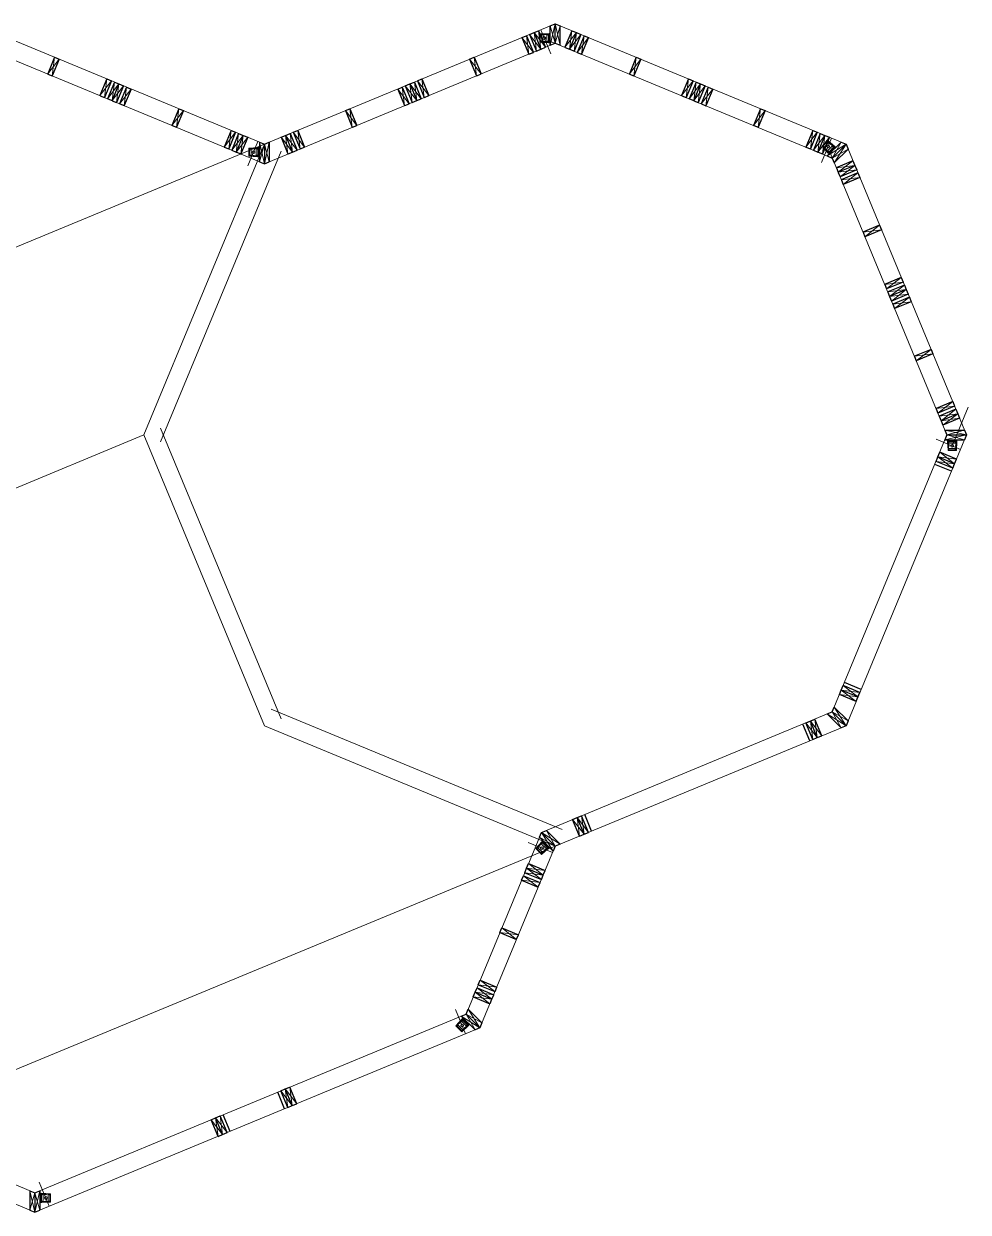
# Model space of a CAD drawing. Header units: inches. Extents: x 22832 to 50984, y 11340 to 27275.
# Drawn here: x 25231 to 25519, y 13477.5 to 13840 of the extents above; entities that cross this region are included whole.
import ezdxf

# ---------------------------------------------------------------- set-up
doc = ezdxf.new("R2010")
doc.units = ezdxf.units.IN
doc.header["$MEASUREMENT"] = 0
doc.layers.get('0').update_dxf_attribs({"color": 8, "lineweight": 9})
for name, color, linetype, lineweight in [('BOTTOM PLATES', 7, 'Continuous', 20), ('FOUNDATION', 7, 'Continuous', 30), ('WALL FRAMING', 7, 'Continuous', 30)]:
    doc.layers.add(name, color=color, linetype=linetype, lineweight=lineweight)
doc.layers.add('DIMENSIONS', color=3, linetype='Continuous')

msp = doc.modelspace()

# ---------------------------------------------------------------- linework, layer by layer
for p, q in [((25388.32142, 13836.88825), (25391.16444, 13837.06338)), ((25391.18541, 13836.74907), (25388.32142, 13836.74907)), ((25388.32142, 13834.72301), (25388.32142, 13836.60167)), ((25391.12653, 13834.54788), (25388.32142, 13834.54788)), ((25388.32142, 13834.38867), (25390.9749, 13834.22946)), ((25388.32212, 13836.89474), (25391.12513, 13836.89474)), ((25388.32212, 13836.50715), (25388.32212, 13836.89474)), ((25388.32212, 13834.92916), (25388.32212, 13836.33946)), ((25388.32212, 13834.38454), (25388.32212, 13834.77437)), ((25391.12513, 13834.38454), (25388.32212, 13834.38454)), ((25388.50634, 13834.85075), (25388.50634, 13836.46831)), ((25388.97602, 13834.85864), (25388.97602, 13836.46831)), ((25390.53266, 13834.85075), (25390.53266, 13836.46831)), ((25391.00233, 13834.85864), (25391.00233, 13836.46831)), ((25391.11806, 13836.68047), (25391.11806, 13836.74327)), ((25391.11806, 13834.65502), (25391.11806, 13834.54512)), ((25391.12513, 13836.67882), (25391.12513, 13836.49417)), ((25391.12513, 13836.51605), (25391.12513, 13834.93755)), ((25391.12513, 13834.94738), (25391.12513, 13834.66835)), ((25391.1268, 13836.8944), (25391.36633, 13836.8944)), ((25391.18215, 13836.74843), (25391.29119, 13836.74843)), ((25391.26326, 13836.64783), (25391.40183, 13836.64783)), ((25391.26412, 13834.65349), (25391.26412, 13836.64783)), ((25391.40311, 13834.69688), (25391.40311, 13836.64585)), ((25391.40391, 13834.69294), (25391.40391, 13834.47989)), ((25391.40391, 13834.47989), (25391.54011, 13834.47989)), ((25391.5421, 13834.48183), (25391.5421, 13836.73265)), ((25299.66239, 13802.08868), (25302.50542, 13802.26381)), ((25302.52639, 13801.9495), (25299.66239, 13801.9495)), ((25299.66239, 13799.92344), (25299.66239, 13801.8021)), ((25299.6631, 13802.09517), (25302.4661, 13802.09517)), ((25299.6631, 13801.70758), (25299.6631, 13802.09517)), ((25299.6631, 13800.12959), (25299.6631, 13801.53989)), ((25299.84732, 13800.05118), (25299.84732, 13801.66874)), ((25300.317, 13800.05907), (25300.317, 13801.66874)), ((25301.87364, 13800.05118), (25301.87364, 13801.66874)), ((25302.34331, 13800.05907), (25302.34331, 13801.66874)), ((25302.45904, 13801.8809), (25302.45904, 13801.9437)), ((25302.4661, 13801.87925), (25302.4661, 13801.6946)), ((25302.4661, 13801.71648), (25302.4661, 13800.13798)), ((25302.46778, 13802.09483), (25302.70731, 13802.09483)), ((25302.52313, 13801.94886), (25302.63216, 13801.94886)), ((25302.60424, 13801.84826), (25302.74281, 13801.84826)), ((25302.6051, 13799.85392), (25302.6051, 13801.84826)), ((25302.74409, 13799.89731), (25302.74409, 13801.84628)), ((25302.88308, 13799.68226), (25302.88308, 13801.93308)), ((25474.4281, 13802.64328), (25474.70375, 13802.91893)), ((25476.41013, 13800.66125), (25474.4281, 13802.64328)), ((25474.43053, 13802.64669), (25476.19425, 13800.65782)), ((25476.52662, 13800.77576), (25474.54311, 13802.75927)), ((25474.66694, 13802.88311), (25475.99536, 13804.21153)), ((25474.81321, 13803.02838), (25475.81044, 13804.02562)), ((25474.88803, 13802.84267), (25476.03182, 13803.98646)), ((25475.22572, 13802.51614), (25476.36393, 13803.65435)), ((25475.92902, 13804.14419), (25476.20308, 13804.41826)), ((25478.12473, 13802.2906), (25476.09958, 13804.31575)), ((25476.198, 13804.41417), (25478.33216, 13802.52768)), ((25476.20308, 13804.41826), (25478.18511, 13802.43623)), ((25476.32085, 13801.40985), (25477.46464, 13802.55364)), ((25476.80812, 13801.05924), (25476.61082, 13800.86194)), ((25476.65854, 13801.08332), (25477.79675, 13802.22153)), ((25476.69859, 13800.75315), (25478.1088, 13802.16336)), ((25476.77378, 13800.4352), (25478.36534, 13802.02677)), ((25477.91734, 13802.16846), (25476.80117, 13801.05229)), ((25476.82756, 13800.68555), (25478.20568, 13802.06368)), ((25478.03243, 13802.28355), (25477.90186, 13802.15299)), ((25478.0286, 13802.28972), (25478.07301, 13802.33412)), ((25478.10819, 13802.16396), (25478.20618, 13802.06598)), ((25478.12198, 13802.29245), (25478.19907, 13802.21535)), ((25478.18605, 13802.43481), (25478.35543, 13802.26544)), ((25302.46751, 13799.74831), (25299.66239, 13799.74831)), ((25299.66239, 13799.5891), (25302.31588, 13799.42989)), ((25299.6631, 13799.58497), (25299.6631, 13799.9748)), ((25302.4661, 13799.58497), (25299.6631, 13799.58497)), ((25302.45904, 13799.85545), (25302.45904, 13799.74555)), ((25302.4661, 13800.14781), (25302.4661, 13799.86878)), ((25302.74488, 13799.89337), (25302.74488, 13799.68032)), ((25302.74488, 13799.68032), (25302.88109, 13799.68032)), ((25476.5964, 13800.85751), (25476.51868, 13800.77979)), ((25476.82533, 13800.6822), (25476.67468, 13800.53155)), ((25476.67468, 13800.53155), (25476.771, 13800.43524)), ((25512.88982, 13709.83618), (25512.71469, 13712.67921)), ((25512.88333, 13709.83689), (25512.88333, 13712.63989)), ((25512.88367, 13712.64157), (25512.88367, 13712.8811)), ((25513.02901, 13712.70018), (25513.02901, 13709.83618)), ((25513.02964, 13712.69692), (25513.02964, 13712.80595)), ((25513.09761, 13712.63283), (25513.0348, 13712.63283)), ((25515.29624, 13713.05687), (25513.04542, 13713.05687)), ((25513.09925, 13712.63989), (25513.2839, 13712.63989)), ((25513.13024, 13712.77803), (25513.13024, 13712.9166)), ((25515.12458, 13712.77889), (25513.13024, 13712.77889)), ((25515.08119, 13712.91788), (25513.13222, 13712.91788)), ((25513.26202, 13712.63989), (25514.84052, 13712.63989)), ((25514.91943, 13712.5171), (25513.30976, 13712.5171)), ((25514.92732, 13712.04743), (25513.30976, 13712.04743)), ((25514.91943, 13710.49079), (25513.30976, 13710.49079)), ((25514.8307, 13712.63989), (25515.10972, 13712.63989)), ((25515.08513, 13712.91867), (25515.29818, 13712.91867)), ((25515.12305, 13712.63283), (25515.23296, 13712.63283)), ((25515.2302, 13712.6413), (25515.2302, 13709.83618)), ((25515.29818, 13712.91867), (25515.29818, 13713.05488)), ((25515.3894, 13709.83618), (25515.54861, 13712.48967)), ((25515.39353, 13712.63989), (25515.39353, 13709.83689)), ((25513.27092, 13709.83689), (25512.88333, 13709.83689)), ((25515.05507, 13709.83618), (25513.1764, 13709.83618)), ((25514.92732, 13710.02111), (25513.30976, 13710.02111)), ((25514.84892, 13709.83689), (25513.43861, 13709.83689)), ((25515.39353, 13709.83689), (25515.0037, 13709.83689)), ((25387.13929, 13588.41233), (25389.12131, 13590.39435)), ((25387.41335, 13588.13826), (25387.13929, 13588.41233)), ((25387.14338, 13588.40724), (25389.02986, 13590.5414)), ((25389.26694, 13590.33397), (25387.2418, 13588.30882)), ((25388.67444, 13586.87618), (25387.34602, 13588.2046)), ((25388.52916, 13587.02245), (25387.53193, 13588.01969)), ((25388.71487, 13587.09728), (25387.57108, 13588.24107)), ((25389.0414, 13587.43497), (25387.90319, 13588.57318)), ((25390.78179, 13588.73586), (25388.79827, 13586.75235)), ((25388.91085, 13586.63977), (25390.89973, 13588.40349)), ((25390.89629, 13588.61937), (25388.91426, 13586.63735)), ((25390.14769, 13588.5301), (25389.0039, 13589.67389)), ((25389.12273, 13590.3953), (25389.29211, 13590.56467)), ((25389.26783, 13590.23784), (25389.22342, 13590.28225)), ((25389.26509, 13590.33122), (25389.34219, 13590.40832)), ((25389.27399, 13590.24167), (25389.40456, 13590.11111)), ((25390.47422, 13588.86779), (25389.33601, 13590.006)), ((25389.38908, 13590.12658), (25390.50526, 13589.01041)), ((25389.39358, 13590.31744), (25389.49157, 13590.41542)), ((25390.8044, 13588.90783), (25389.39419, 13590.31804)), ((25390.87199, 13589.0368), (25389.49387, 13590.41493)), ((25391.12234, 13588.98302), (25389.53077, 13590.57458)), ((25390.4983, 13589.01736), (25390.69561, 13588.82006)), ((25390.70003, 13588.80564), (25390.77775, 13588.72792)), ((25390.87535, 13589.03457), (25391.02599, 13588.88393)), ((25391.02599, 13588.88393), (25391.1223, 13588.98024)), ((25388.91426, 13586.63735), (25388.63861, 13586.913)), ((25362.78425, 13534.32633), (25364.76628, 13536.30835)), ((25362.78834, 13534.32125), (25364.67483, 13536.4554)), ((25364.7677, 13536.3093), (25364.93708, 13536.47868)), ((25364.91006, 13536.24522), (25364.98716, 13536.32232)), ((25365.03855, 13536.23144), (25365.13653, 13536.32943)), ((25366.51696, 13534.9508), (25365.13883, 13536.32893)), ((25366.76731, 13534.89702), (25365.17574, 13536.48859)), ((25363.05832, 13534.05226), (25362.78425, 13534.32633)), ((25364.91191, 13536.24798), (25362.88676, 13534.22283)), ((25364.3194, 13532.79019), (25362.99098, 13534.11861)), ((25364.17413, 13532.93645), (25363.17689, 13533.93369)), ((25364.35984, 13533.01128), (25363.21605, 13534.15507)), ((25364.68637, 13533.34897), (25363.54816, 13534.48718)), ((25364.55923, 13532.55135), (25364.28358, 13532.827)), ((25366.42675, 13534.64987), (25364.44324, 13532.66635)), ((25364.55582, 13532.55377), (25366.54469, 13534.31749)), ((25366.54126, 13534.53338), (25364.55923, 13532.55135)), ((25365.79266, 13534.4441), (25364.64887, 13535.58789)), ((25364.9128, 13536.15185), (25364.86839, 13536.19626)), ((25364.91896, 13536.15568), (25365.04953, 13536.02511)), ((25366.11919, 13534.78179), (25364.98098, 13535.92)), ((25365.03405, 13536.04058), (25366.15022, 13534.92441)), ((25366.44937, 13534.82183), (25365.03915, 13536.23205)), ((25366.14327, 13534.93136), (25366.34057, 13534.73406)), ((25366.345, 13534.71964), (25366.42272, 13534.64193)), ((25366.52031, 13534.94858), (25366.67096, 13534.79793)), ((25366.67096, 13534.79793), (25366.76727, 13534.89424)), ((25235.88823, 13480.68513), (25235.88823, 13482.93595)), ((25236.02723, 13480.90018), (25236.02723, 13482.84915)), ((25236.16708, 13482.85113), (25236.0285, 13482.85113)), ((25236.30354, 13483.0977), (25236.064, 13483.0977)), ((25236.24818, 13482.95173), (25236.13915, 13482.95173)), ((25236.16622, 13480.85679), (25236.16622, 13482.85113)), ((25236.24493, 13482.95237), (25239.10892, 13482.95237)), ((25239.10892, 13483.09155), (25236.2659, 13483.26668)), ((25239.10822, 13483.09804), (25236.30521, 13483.09804)), ((25236.30521, 13482.88212), (25236.30521, 13482.69747)), ((25236.30521, 13482.71935), (25236.30521, 13481.14085)), ((25236.31228, 13482.88377), (25236.31228, 13482.94657)), ((25236.428, 13481.06194), (25236.428, 13482.67161)), ((25236.89768, 13481.05405), (25236.89768, 13482.67161)), ((25238.45432, 13481.06194), (25238.45432, 13482.67161)), ((25238.92399, 13481.05405), (25238.92399, 13482.67161)), ((25239.10822, 13482.71045), (25239.10822, 13483.09804)), ((25239.10822, 13481.13246), (25239.10822, 13482.54276)), ((25239.10892, 13480.92631), (25239.10892, 13482.80497)), ((25236.02643, 13480.68319), (25235.89022, 13480.68319)), ((25236.02643, 13480.89624), (25236.02643, 13480.68319)), ((25236.30381, 13480.75118), (25239.10892, 13480.75118)), ((25236.30521, 13481.15068), (25236.30521, 13480.87165)), ((25236.30521, 13480.58784), (25239.10822, 13480.58784)), ((25236.31228, 13480.85832), (25236.31228, 13480.74842)), ((25239.10892, 13480.59197), (25236.45543, 13480.43276)), ((25239.10822, 13480.58784), (25239.10822, 13480.97767))]:
    msp.add_line(p, q)
for centre in [(25389.72397, 13835.64642), (25301.06495, 13800.84685), (25476.31165, 13802.5443), (25514.13165, 13711.23874), (25389.01324, 13588.52089), (25364.65821, 13534.4349), (25237.70636, 13481.84972)]:
    msp.add_circle(centre, 0.42938)
for centre, radius, start, end in [((25388.33092, 13836.42435), 0.08503, 263.8611199, 96.1388801), ((25388.33566, 13834.85188), 0.08011, 260.0605185, 99.9394815), ((25388.74118, 13836.43881), 0.23485, 359.4979927, 180.5020073), ((25388.74118, 13834.89168), 0.23838, 189.8865312, 350.1134688), ((25389.74564, 13836.78871), 0.16042, 195.825352, 338.1641092), ((25389.7524, 13834.4941), 0.15198, 20.7209144, 159.2790856), ((25390.7675, 13836.43881), 0.23485, 359.4979927, 180.5020073), ((25390.7675, 13834.89168), 0.23838, 189.8865312, 350.1134688), ((25391.0271, 13834.59052), 0.36481, 261.7736503, 0.8043792), ((25391.14156, 13836.42492), 0.09234, 100.6766562, 259.3233438), ((25391.14156, 13834.8547), 0.09234, 100.6766562, 259.3233438), ((25391.19599, 13834.67936), 0.07342, 188.6253161, 338.0658338), ((25391.19286, 13836.68122), 0.06774, 83.8966452, 182.0291008), ((25390.99928, 13834.77867), 0.41361, 287.9574995, 348.0371623), ((25391.1378, 13834.67231), 0.12913, 265.3407127, 347.9577823), ((25391.19484, 13836.73397), 0.33081, 4.6665913, 95.2728902), ((25391.28587, 13836.63051), 0.11803, 359.7845666, 87.4210714), ((25391.34678, 13836.70066), 0.19473, 353.1441424, 84.2359446), ((25299.6719, 13801.62478), 0.08503, 263.8611199, 96.1388801), ((25300.08216, 13801.63924), 0.23485, 359.4979927, 180.5020073), ((25301.08662, 13801.98914), 0.16042, 195.825352, 338.1641092), ((25302.10847, 13801.63924), 0.23485, 359.4979927, 180.5020073), ((25302.48254, 13801.62534), 0.09234, 100.6766562, 259.3233438), ((25302.53384, 13801.88165), 0.06774, 83.8966452, 182.0291008), ((25302.53582, 13801.9344), 0.33081, 4.6665913, 95.2728902), ((25302.62685, 13801.83094), 0.11803, 359.7845666, 87.4210714), ((25302.68775, 13801.90109), 0.19473, 353.1441424, 84.2359446), ((25474.76814, 13802.96417), 0.08011, 215.0605185, 54.9394815), ((25475.08303, 13802.70556), 0.23838, 144.8865312, 305.1134688), ((25475.51694, 13801.70939), 0.15198, 335.7209144, 114.2790856), ((25475.87669, 13804.07942), 0.08503, 218.8611199, 51.1388801), ((25476.17702, 13803.79955), 0.23485, 314.4979927, 135.5020073), ((25476.51585, 13801.27274), 0.23838, 144.8865312, 305.1134688), ((25476.7542, 13800.98209), 0.09234, 55.6766562, 214.3233438), ((25477.13469, 13803.3367), 0.16042, 150.825352, 293.1641092), ((25477.60984, 13802.36672), 0.23485, 314.4979927, 135.5020073), ((25477.86451, 13802.0924), 0.09234, 55.6766562, 214.3233438), ((25478.08202, 13802.23735), 0.06774, 38.8966452, 137.0291008), ((25478.11194, 13802.13573), 0.11803, 314.7845666, 42.4210714), ((25478.2046, 13802.14227), 0.19473, 308.1441424, 39.2359446), ((25478.12072, 13802.27326), 0.33081, 319.6665913, 50.2728902), ((25299.67663, 13800.05231), 0.08011, 260.0605185, 99.9394815), ((25300.08216, 13800.09211), 0.23838, 189.8865312, 350.1134688), ((25301.09338, 13799.69453), 0.15198, 20.7209144, 159.2790856), ((25302.10847, 13800.09211), 0.23838, 189.8865312, 350.1134688), ((25302.36808, 13799.79095), 0.36481, 261.7736503, 0.8043792), ((25302.48254, 13800.05513), 0.09234, 100.6766562, 259.3233438), ((25302.53697, 13799.87979), 0.07342, 188.6253161, 338.0658338), ((25302.34025, 13799.9791), 0.41361, 287.9574995, 348.0371623), ((25302.47878, 13799.87274), 0.12913, 265.3407127, 347.9577823), ((25476.48647, 13800.87622), 0.36481, 216.7736503, 315.8043792), ((25476.59984, 13801.02894), 0.41361, 242.9574995, 303.0371623), ((25476.62258, 13800.85578), 0.12913, 220.3407127, 302.9577823), ((25476.66871, 13800.81962), 0.07342, 143.6253161, 293.0658338), ((25513.0441, 13712.70961), 0.33081, 94.6665913, 185.2728902), ((25513.07741, 13712.86154), 0.19473, 83.1441424, 174.2359446), ((25513.09686, 13712.70763), 0.06774, 173.8966452, 272.0291008), ((25513.14756, 13712.80064), 0.11803, 89.7845666, 177.4210714), ((25512.98936, 13711.26041), 0.16042, 285.825352, 68.1641092), ((25513.33926, 13712.28226), 0.23485, 89.4979927, 270.5020073), ((25513.33926, 13710.25595), 0.23485, 89.4979927, 270.5020073), ((25513.35316, 13712.65633), 0.09234, 190.6766562, 349.3233438), ((25514.92338, 13712.65633), 0.09234, 190.6766562, 349.3233438), ((25514.88639, 13712.28226), 0.23838, 279.8865312, 80.1134688), ((25514.88639, 13710.25595), 0.23838, 279.8865312, 80.1134688), ((25514.9994, 13712.51404), 0.41361, 17.9574995, 78.0371623), ((25515.09871, 13712.71076), 0.07342, 278.6253161, 68.0658338), ((25515.28397, 13711.26717), 0.15198, 110.7209144, 249.2790856), ((25515.10576, 13712.65257), 0.12913, 355.3407127, 77.9577823), ((25515.18755, 13712.54187), 0.36481, 351.7736503, 90.8043792), ((25513.35372, 13709.84569), 0.08503, 353.8611199, 186.1388801), ((25514.92619, 13709.85042), 0.08011, 350.0605185, 189.9394815), ((25389.28429, 13590.32997), 0.33081, 49.6665913, 140.2728902), ((25387.47812, 13588.08594), 0.08503, 308.8611199, 141.1388801), ((25387.758, 13588.38626), 0.23485, 44.4979927, 225.5020073), ((25388.22084, 13589.34394), 0.16042, 240.825352, 23.1641092), ((25388.59338, 13586.97738), 0.08011, 305.0605185, 144.9394815), ((25388.85198, 13587.29227), 0.23838, 234.8865312, 35.1134688), ((25389.19082, 13589.81908), 0.23485, 44.4979927, 225.5020073), ((25389.32019, 13590.29127), 0.06774, 128.8966452, 227.0291008), ((25389.41528, 13590.41385), 0.19473, 38.1441424, 129.2359446), ((25389.42181, 13590.32118), 0.11803, 44.7845666, 132.4210714), ((25389.46515, 13590.07376), 0.09234, 145.6766562, 304.3233438), ((25389.84816, 13587.72619), 0.15198, 65.7209144, 204.2790856), ((25390.28481, 13588.72509), 0.23838, 234.8865312, 35.1134688), ((25390.57546, 13588.96344), 0.09234, 145.6766562, 304.3233438), ((25390.73793, 13588.87795), 0.07342, 233.6253161, 23.0658338), ((25390.70177, 13588.83182), 0.12913, 310.3407127, 32.9577823), ((25390.52861, 13588.80908), 0.41361, 332.9574995, 33.0371623), ((25390.68133, 13588.69571), 0.36481, 306.7736503, 45.8043792), ((25364.92925, 13536.24397), 0.33081, 49.6665913, 140.2728902), ((25364.96516, 13536.20527), 0.06774, 128.8966452, 227.0291008), ((25365.06024, 13536.32785), 0.19473, 38.1441424, 129.2359446), ((25365.06678, 13536.23519), 0.11803, 44.7845666, 132.4210714), ((25363.12309, 13533.99994), 0.08503, 308.8611199, 141.1388801), ((25363.40297, 13534.30026), 0.23485, 44.4979927, 225.5020073), ((25363.86581, 13535.25794), 0.16042, 240.825352, 23.1641092), ((25364.23835, 13532.89138), 0.08011, 305.0605185, 144.9394815), ((25364.49695, 13533.20627), 0.23838, 234.8865312, 35.1134688), ((25364.83579, 13535.73308), 0.23485, 44.4979927, 225.5020073), ((25365.11011, 13535.98776), 0.09234, 145.6766562, 304.3233438), ((25365.49312, 13533.64019), 0.15198, 65.7209144, 204.2790856), ((25365.92977, 13534.6391), 0.23838, 234.8865312, 35.1134688), ((25366.22043, 13534.87745), 0.09234, 145.6766562, 304.3233438), ((25366.3829, 13534.79195), 0.07342, 233.6253161, 23.0658338), ((25366.34673, 13534.74582), 0.12913, 310.3407127, 32.9577823), ((25366.17357, 13534.72308), 0.41361, 332.9574995, 33.0371623), ((25366.3263, 13534.60971), 0.36481, 306.7736503, 45.8043792), ((25236.08356, 13482.90396), 0.19473, 95.7640554, 186.8558576), ((25236.2355, 13482.93727), 0.33081, 84.7271098, 175.3334087), ((25236.14446, 13482.83381), 0.11803, 92.5789286, 180.2154334), ((25236.23747, 13482.88452), 0.06774, 357.9708992, 96.1033548), ((25236.28878, 13482.62821), 0.09234, 280.6766562, 79.3233438), ((25236.66284, 13482.64211), 0.23485, 359.4979927, 180.5020073), ((25237.68469, 13482.99201), 0.16042, 201.8358908, 344.174648), ((25238.68915, 13482.64211), 0.23485, 359.4979927, 180.5020073), ((25239.09942, 13482.62765), 0.08503, 83.8611199, 276.1388801), ((25236.43106, 13480.98197), 0.41361, 191.9628377, 252.0425005), ((25236.40323, 13480.79382), 0.36481, 179.1956208, 278.2263497), ((25236.23435, 13480.88266), 0.07342, 201.9341662, 351.3746839), ((25236.29253, 13480.87561), 0.12913, 192.0422177, 274.6592873), ((25236.28878, 13481.058), 0.09234, 280.6766562, 79.3233438), ((25236.66284, 13481.09498), 0.23838, 189.8865312, 350.1134688), ((25237.67793, 13480.6974), 0.15198, 20.7209144, 159.2790856), ((25238.68915, 13481.09498), 0.23838, 189.8865312, 350.1134688), ((25239.09468, 13481.05518), 0.08011, 80.0605185, 279.9394815)]:
    msp.add_arc(centre, radius, start, end)
at = {"layer": 'BOTTOM PLATES'}
for p, q in [((25304.36759, 13803.26722), (25215.67515, 13840.00483)), ((25393.06002, 13840.00483), (25304.36759, 13803.26722)), ((25481.75246, 13803.26722), (25393.06002, 13840.00483)), ((25304.36759, 13797.31407), (25215.67515, 13834.05168)), ((25393.06002, 13834.05168), (25304.36759, 13797.31407)), ((25477.54294, 13799.05771), (25390.95526, 13834.9235)), ((25267.62998, 13714.57479), (25304.36759, 13803.26722)), ((25272.71132, 13712.47003), (25309.44892, 13801.16247)), ((25512.53691, 13714.57479), (25476.67112, 13801.16247)), ((25518.49007, 13714.57479), (25481.75246, 13803.26722)), ((25267.62998, 13714.57479), (25178.93754, 13677.83718)), ((25267.62998, 13714.57479), (25304.36759, 13625.88235)), ((25272.71132, 13716.67955), (25309.44892, 13627.98711)), ((25477.54295, 13630.09188), (25512.53691, 13714.57479)), ((25481.75246, 13625.88235), (25518.49007, 13714.57479)), ((25306.47235, 13630.96369), (25395.16478, 13594.22608)), ((25388.8505, 13593.35426), (25477.54295, 13630.09188)), ((25304.36759, 13625.88235), (25393.06002, 13589.14475)), ((25393.06002, 13589.14475), (25481.75246, 13625.88235)), ((25365.8895, 13537.92149), (25388.8505, 13593.35426)), ((25370.09902, 13533.71197), (25393.06002, 13589.14475)), ((25234.37031, 13483.44446), (25365.8895, 13537.92149)), ((25234.37031, 13477.4913), (25370.09902, 13533.71197)), ((25178.93754, 13506.40547), (25234.37031, 13483.44446)), ((25178.93754, 13500.45231), (25234.37031, 13477.4913))]:
    msp.add_line(p, q, dxfattribs=at)
at = {"layer": 'DIMENSIONS', "color": 6, "lineweight": 9}
for p, q in [((25090.24511, 13714.57479), (25304.36759, 13803.26722)), ((25178.93754, 13500.45231), (25393.06002, 13589.14475))]:
    msp.add_line(p, q, dxfattribs=at)
at = {"layer": 'FOUNDATION', "color": 6, "lineweight": 9}
for p, q in [((25388.67159, 13838.18709), (25391.73306, 13830.79605)), ((25477.36403, 13805.08497), (25474.30256, 13797.69393)), ((25302.40434, 13804.08043), (25299.34288, 13796.68939)), ((25514.13165, 13711.23874), (25519.01087, 13723.01821)), ((25516.67232, 13710.18636), (25509.28128, 13713.24783)), ((25392.24682, 13587.1815), (25384.85578, 13590.24297)), ((25365.71059, 13531.89423), (25362.64912, 13539.28526)), ((25238.75874, 13479.30905), (25235.69727, 13486.70009))]:
    msp.add_line(p, q, dxfattribs=at)
at = {"layer": 'FOUNDATION'}
for p, q in [((25476.04294, 13799.67903), (25480.25246, 13803.88855)), ((25477.54294, 13799.05771), (25481.75246, 13803.26722)), ((25478.16427, 13797.55771), (25482.37378, 13801.76722))]:
    msp.add_line(p, q, dxfattribs=at)
at = {"layer": 'WALL FRAMING'}
for p, q in [((25385.20705, 13836.75203), (25386.59287, 13837.32605)), ((25386.59287, 13837.32605), (25387.97868, 13837.90008)), ((25386.59287, 13837.32605), (25388.69762, 13832.24471)), ((25386.59287, 13837.32605), (25388.69762, 13832.24471)), ((25387.97868, 13837.90008), (25390.08344, 13832.81874)), ((25391.56002, 13839.38351), (25393.06002, 13840.00483)), ((25391.56002, 13833.43036), (25391.56002, 13839.38351)), ((25393.06002, 13834.05168), (25393.06002, 13840.00483)), ((25393.06002, 13840.00483), (25394.56002, 13839.3835)), ((25394.56002, 13833.43035), (25394.56002, 13839.38351)), ((25398.14151, 13837.8997), (25396.03676, 13832.81836)), ((25399.52733, 13837.32568), (25397.42258, 13832.24434)), ((25399.52733, 13837.32568), (25397.42258, 13832.24434)), ((25399.52733, 13837.32568), (25397.42258, 13832.24434)), ((25398.14151, 13837.8997), (25399.52733, 13837.32568)), ((25399.52733, 13837.32568), (25400.91315, 13836.75165)), ((25382.89735, 13835.79532), (25384.28317, 13836.36934)), ((25382.89735, 13835.79532), (25385.00211, 13830.71398)), ((25384.28317, 13836.36934), (25386.38793, 13831.288)), ((25384.28317, 13836.36934), (25386.38793, 13831.288)), ((25385.20705, 13836.75203), (25387.31181, 13831.67069)), ((25391.56002, 13833.43036), (25393.06002, 13834.05168)), ((25393.06002, 13834.05168), (25394.56002, 13833.43035)), ((25400.91315, 13836.75165), (25398.80839, 13831.67031)), ((25401.83703, 13836.36897), (25399.73227, 13831.28763)), ((25401.83703, 13836.36897), (25399.73227, 13831.28763)), ((25403.22285, 13835.79494), (25401.11809, 13830.71361)), ((25401.83703, 13836.36897), (25403.22285, 13835.79494)), ((25385.04977, 13830.73372), (25386.38793, 13831.288)), ((25387.35947, 13831.69043), (25388.69762, 13832.24471)), ((25388.74529, 13832.26446), (25390.08344, 13832.81874)), ((25396.08442, 13832.79862), (25397.42258, 13832.24434)), ((25397.47024, 13832.22459), (25398.80839, 13831.67031)), ((25399.77994, 13831.26789), (25401.11809, 13830.71361)), ((25240.38893, 13829.76805), (25238.28417, 13824.68672)), ((25241.77475, 13829.19403), (25239.66999, 13824.11269)), ((25240.38893, 13829.76805), (25241.77475, 13829.19403)), ((25366.96043, 13829.19403), (25368.34624, 13829.76805)), ((25366.96043, 13829.19403), (25369.06518, 13824.11269)), ((25368.34624, 13829.76805), (25370.451, 13824.68672)), ((25417.77395, 13829.76768), (25415.6692, 13824.68634)), ((25419.15977, 13829.19365), (25417.05502, 13824.11232)), ((25417.77395, 13829.76768), (25419.15977, 13829.19365)), ((25238.33184, 13824.66697), (25239.66999, 13824.11269)), ((25256.32585, 13823.16676), (25254.22109, 13818.08543)), ((25256.32585, 13823.16676), (25257.71167, 13822.59274)), ((25351.0235, 13822.59274), (25352.40932, 13823.16676)), ((25352.40932, 13823.16676), (25354.51408, 13818.08543)), ((25369.11285, 13824.13243), (25370.451, 13824.68672)), ((25415.71686, 13824.6666), (25417.05502, 13824.11232)), ((25433.71088, 13823.16639), (25431.60612, 13818.08505)), ((25433.71088, 13823.16639), (25435.0967, 13822.59236)), ((25257.71167, 13822.59274), (25255.60691, 13817.5114)), ((25257.71167, 13822.59274), (25255.60691, 13817.5114)), ((25258.63555, 13822.21005), (25256.53079, 13817.12872)), ((25260.02137, 13821.63603), (25257.91661, 13816.55469)), ((25260.02137, 13821.63603), (25257.91661, 13816.55469)), ((25260.02137, 13821.63603), (25257.91661, 13816.55469)), ((25258.63555, 13822.21005), (25260.02137, 13821.63603)), ((25261.40719, 13821.062), (25259.30243, 13815.98067)), ((25260.02137, 13821.63603), (25261.40719, 13821.062)), ((25262.33107, 13820.67932), (25260.22631, 13815.59798)), ((25262.33107, 13820.67932), (25260.22631, 13815.59798)), ((25263.71689, 13820.1053), (25261.61213, 13815.02396)), ((25262.33107, 13820.67932), (25263.71689, 13820.1053)), ((25345.01829, 13820.1053), (25346.40411, 13820.67932)), ((25345.01829, 13820.1053), (25347.12305, 13815.02396)), ((25346.40411, 13820.67932), (25348.50886, 13815.59798)), ((25346.40411, 13820.67932), (25348.50886, 13815.59798)), ((25347.32799, 13821.062), (25348.7138, 13821.63603)), ((25347.32799, 13821.062), (25349.43274, 13815.98067)), ((25348.7138, 13821.63603), (25350.09962, 13822.21005)), ((25348.7138, 13821.63603), (25350.81856, 13816.55469)), ((25348.7138, 13821.63603), (25350.81856, 13816.55469)), ((25348.7138, 13821.63603), (25350.81856, 13816.55469)), ((25350.09962, 13822.21005), (25352.20438, 13817.12872)), ((25351.0235, 13822.59274), (25353.12826, 13817.5114)), ((25351.0235, 13822.59274), (25353.12826, 13817.5114)), ((25435.0967, 13822.59236), (25432.99194, 13817.51103)), ((25435.0967, 13822.59236), (25432.99194, 13817.51103)), ((25436.02058, 13822.20968), (25433.91582, 13817.12834)), ((25437.40639, 13821.63566), (25435.30164, 13816.55432)), ((25437.40639, 13821.63566), (25435.30164, 13816.55432)), ((25437.40639, 13821.63566), (25435.30164, 13816.55432)), ((25436.02058, 13822.20968), (25437.40639, 13821.63566)), ((25438.79221, 13821.06163), (25436.68746, 13815.98029)), ((25437.40639, 13821.63566), (25438.79221, 13821.06163)), ((25439.71609, 13820.67895), (25437.61133, 13815.59761)), ((25439.71609, 13820.67895), (25437.61133, 13815.59761)), ((25441.10191, 13820.10492), (25438.99715, 13815.02358)), ((25439.71609, 13820.67895), (25441.10191, 13820.10492)), ((25254.26876, 13818.06568), (25255.60691, 13817.5114)), ((25256.57846, 13817.10897), (25257.91661, 13816.55469)), ((25257.96428, 13816.53495), (25259.30243, 13815.98067)), ((25260.27398, 13815.57824), (25261.61213, 13815.02396)), ((25347.17071, 13815.0437), (25348.50886, 13815.59798)), ((25349.48041, 13816.00041), (25350.81856, 13816.55469)), ((25350.86623, 13816.57444), (25352.20438, 13817.12872)), ((25353.17593, 13817.53115), (25354.51408, 13818.08543)), ((25431.65379, 13818.06531), (25432.99194, 13817.51103)), ((25433.96349, 13817.1086), (25435.30164, 13816.55432)), ((25435.3493, 13816.53457), (25436.68746, 13815.98029)), ((25437.659, 13815.57786), (25438.99715, 13815.02358)), ((25278.26799, 13814.07803), (25276.16323, 13808.99669)), ((25279.65381, 13813.50401), (25277.54905, 13808.42267)), ((25278.26799, 13814.07803), (25279.65381, 13813.50401)), ((25329.08136, 13813.50401), (25330.46718, 13814.07803)), ((25329.08136, 13813.50401), (25331.18612, 13808.42267)), ((25330.46718, 13814.07803), (25332.57194, 13808.99669)), ((25455.65302, 13814.07766), (25453.54826, 13808.99632)), ((25457.03883, 13813.50363), (25454.93408, 13808.4223)), ((25455.65302, 13814.07766), (25457.03883, 13813.50363)), ((25276.2109, 13808.97695), (25277.54905, 13808.42267)), ((25331.23379, 13808.44241), (25332.57194, 13808.99669)), ((25453.59593, 13808.97658), (25454.93408, 13808.4223)), ((25294.20491, 13807.47674), (25292.10015, 13802.39541)), ((25295.59073, 13806.90272), (25293.48597, 13801.82138)), ((25295.59073, 13806.90272), (25293.48597, 13801.82138)), ((25294.20491, 13807.47674), (25295.59073, 13806.90272)), ((25296.51461, 13806.52003), (25294.40985, 13801.4387)), ((25297.90043, 13805.94601), (25295.79567, 13800.86467)), ((25297.90043, 13805.94601), (25295.79567, 13800.86467)), ((25296.51461, 13806.52003), (25297.90043, 13805.94601)), ((25299.28625, 13805.37198), (25297.18149, 13800.29065)), ((25297.90043, 13805.94601), (25299.28625, 13805.37198)), ((25309.44892, 13805.37198), (25310.83474, 13805.94601)), ((25309.44892, 13805.37198), (25311.55368, 13800.29065)), ((25310.83474, 13805.94601), (25312.22056, 13806.52003)), ((25310.83474, 13805.94601), (25312.9395, 13800.86467)), ((25310.83474, 13805.94601), (25312.9395, 13800.86467)), ((25310.83474, 13805.94601), (25312.9395, 13800.86467)), ((25312.22056, 13806.52003), (25314.32532, 13801.4387)), ((25313.14444, 13806.90272), (25314.53026, 13807.47674)), ((25313.14444, 13806.90272), (25315.2492, 13801.82138)), ((25313.14444, 13806.90272), (25315.2492, 13801.82138)), ((25314.53026, 13807.47674), (25316.63502, 13802.39541)), ((25471.58994, 13807.47637), (25469.48518, 13802.39503)), ((25472.97576, 13806.90234), (25470.871, 13801.82101)), ((25472.97576, 13806.90234), (25470.871, 13801.82101)), ((25471.58994, 13807.47637), (25472.97576, 13806.90234)), ((25473.89964, 13806.51966), (25471.79488, 13801.43832)), ((25475.28546, 13805.94563), (25473.1807, 13800.8643)), ((25475.28546, 13805.94563), (25473.1807, 13800.8643)), ((25473.89964, 13806.51966), (25475.28546, 13805.94563)), ((25476.67127, 13805.37161), (25474.56652, 13800.29027)), ((25475.28546, 13805.94563), (25476.67127, 13805.37161)), ((25292.14782, 13802.37566), (25293.48597, 13801.82138)), ((25294.45752, 13801.41895), (25295.79567, 13800.86467)), ((25302.86759, 13803.88855), (25302.86759, 13797.93539)), ((25302.86759, 13803.88855), (25304.36759, 13803.26722)), ((25304.36759, 13803.26722), (25305.86759, 13803.88855)), ((25304.36759, 13803.26722), (25304.36759, 13797.31407)), ((25305.86759, 13803.88855), (25305.86759, 13797.93539)), ((25312.98717, 13800.88442), (25314.32532, 13801.4387)), ((25315.29687, 13801.84112), (25316.63502, 13802.39541)), ((25469.53285, 13802.37529), (25470.871, 13801.82101)), ((25471.84255, 13801.41858), (25473.1807, 13800.8643)), ((25480.25246, 13803.88855), (25481.75246, 13803.26722)), ((25481.75246, 13803.26722), (25482.37378, 13801.76723)), ((25295.84334, 13800.84493), (25297.18149, 13800.29065)), ((25302.86759, 13797.93539), (25304.36759, 13797.31407)), ((25304.36759, 13797.31407), (25305.86759, 13797.93539)), ((25311.60135, 13800.31039), (25312.9395, 13800.86467)), ((25473.22837, 13800.84455), (25474.56652, 13800.29027)), ((25476.04294, 13799.67903), (25477.54294, 13799.05771)), ((25477.54294, 13799.05771), (25478.16427, 13797.55771)), ((25483.85722, 13798.18589), (25478.77588, 13796.08113)), ((25483.85722, 13798.18589), (25484.43124, 13796.80007)), ((25478.79562, 13796.03346), (25479.3499, 13794.69531)), ((25484.43124, 13796.80007), (25479.3499, 13794.69531)), ((25484.43124, 13796.80007), (25479.3499, 13794.69531)), ((25484.43124, 13796.80007), (25479.3499, 13794.69531)), ((25479.36965, 13794.64764), (25479.92393, 13793.30949)), ((25485.00527, 13795.41425), (25479.92393, 13793.30949)), ((25485.38795, 13794.49037), (25480.30661, 13792.38561)), ((25485.38795, 13794.49037), (25480.30661, 13792.38561)), ((25484.43124, 13796.80007), (25485.00527, 13795.41425)), ((25485.38795, 13794.49037), (25485.96198, 13793.10455)), ((25480.32636, 13792.33794), (25480.88064, 13790.99979)), ((25485.96198, 13793.10455), (25480.88064, 13790.99979)), ((25491.98924, 13778.55345), (25486.9079, 13776.44869)), ((25486.92765, 13776.40102), (25487.48193, 13775.06287)), ((25492.56326, 13777.16763), (25487.48193, 13775.06287)), ((25491.98924, 13778.55345), (25492.56326, 13777.16763)), ((25498.59053, 13762.61652), (25493.50919, 13760.51177)), ((25499.16455, 13761.23071), (25494.08322, 13759.12595)), ((25499.16455, 13761.23071), (25494.08322, 13759.12595)), ((25498.59053, 13762.61652), (25499.16455, 13761.23071)), ((25493.52894, 13760.4641), (25494.08322, 13759.12595)), ((25499.54724, 13760.30683), (25494.4659, 13758.20207)), ((25494.48564, 13758.1544), (25495.03993, 13756.81625)), ((25500.12126, 13758.92101), (25495.03993, 13756.81625)), ((25500.12126, 13758.92101), (25495.03993, 13756.81625)), ((25500.12126, 13758.92101), (25495.03993, 13756.81625)), ((25500.69529, 13757.53519), (25495.61395, 13755.43043)), ((25499.54724, 13760.30683), (25500.12126, 13758.92101)), ((25500.12126, 13758.92101), (25500.69529, 13757.53519)), ((25495.03993, 13756.81625), (25495.61395, 13755.43043)), ((25501.07797, 13756.61131), (25495.99663, 13754.50655)), ((25501.07797, 13756.61131), (25495.99663, 13754.50655)), ((25496.01638, 13754.45888), (25496.57066, 13753.12073)), ((25501.652, 13755.22549), (25496.57066, 13753.12073)), ((25501.07797, 13756.61131), (25501.652, 13755.22549)), ((25507.67926, 13740.67439), (25502.59792, 13738.56963)), ((25508.25329, 13739.28857), (25503.17195, 13737.18381)), ((25507.67926, 13740.67439), (25508.25329, 13739.28857)), ((25502.61767, 13738.52196), (25503.17195, 13737.18381)), ((25514.28055, 13724.73746), (25509.19921, 13722.6327)), ((25509.21896, 13722.58504), (25509.77324, 13721.24689)), ((25514.85457, 13723.35164), (25509.77324, 13721.24689)), ((25514.85457, 13723.35164), (25509.77324, 13721.24689)), ((25515.23726, 13722.42776), (25510.15592, 13720.32301)), ((25514.28055, 13724.73746), (25514.85457, 13723.35164)), ((25515.23726, 13722.42776), (25515.81128, 13721.04195)), ((25510.17567, 13720.27534), (25510.72995, 13718.93719)), ((25515.81128, 13721.04195), (25510.72995, 13718.93719)), ((25510.74969, 13718.88952), (25511.30397, 13717.55137)), ((25516.38531, 13719.65613), (25511.30397, 13717.55137)), ((25515.81128, 13721.04195), (25516.38531, 13719.65613)), ((25511.91559, 13716.07479), (25517.86875, 13716.07479)), ((25511.91559, 13716.07479), (25512.53691, 13714.57479)), ((25512.53691, 13714.57479), (25511.91584, 13713.07479)), ((25512.53691, 13714.57479), (25518.49007, 13714.57479)), ((25518.49007, 13714.57479), (25517.86875, 13713.07479)), ((25517.86893, 13716.07479), (25518.49007, 13714.57479)), ((25511.91584, 13713.07479), (25517.86875, 13713.07479)), ((25509.19921, 13706.51687), (25509.77324, 13707.90269)), ((25509.77324, 13707.90269), (25510.34726, 13709.28851)), ((25514.85457, 13705.79793), (25509.77324, 13707.90269)), ((25514.85457, 13705.79793), (25509.77324, 13707.90269)), ((25515.4286, 13707.18375), (25510.34726, 13709.28851)), ((25514.85457, 13705.79793), (25515.4286, 13707.18375)), ((25513.89787, 13703.48824), (25508.81653, 13705.59299)), ((25514.28055, 13704.41211), (25509.19921, 13706.51687)), ((25514.28055, 13704.41211), (25514.85457, 13705.79793)), ((25480.30661, 13636.76397), (25480.88064, 13638.14979)), ((25485.96198, 13636.04503), (25480.88064, 13638.14979)), ((25486.34466, 13636.96891), (25481.26332, 13639.07367)), ((25479.73259, 13635.37815), (25480.30661, 13636.76397)), ((25484.81392, 13633.27339), (25479.73259, 13635.37815)), ((25485.38795, 13634.65921), (25480.30661, 13636.76397)), ((25485.38795, 13634.65921), (25480.30661, 13636.76397)), ((25484.81392, 13633.27339), (25485.38795, 13634.65921)), ((25485.38795, 13634.65921), (25485.96198, 13636.04503)), ((25477.54294, 13630.09187), (25478.16426, 13631.59187)), ((25482.37378, 13627.38235), (25478.16426, 13631.59187)), ((25469.48502, 13626.75417), (25470.87084, 13627.3282)), ((25470.87084, 13627.3282), (25472.25666, 13627.90222)), ((25472.9756, 13622.24686), (25470.87084, 13627.3282)), ((25472.9756, 13622.24686), (25470.87084, 13627.3282)), ((25474.36142, 13622.82089), (25472.25666, 13627.90222)), ((25476.04294, 13629.47055), (25477.54294, 13630.09187)), ((25480.25246, 13625.26103), (25476.04294, 13629.47055)), ((25481.75246, 13625.88235), (25477.54294, 13630.09187)), ((25482.37378, 13627.38235), (25481.75246, 13625.88235)), ((25470.6659, 13621.29015), (25468.56114, 13626.37149)), ((25471.58978, 13621.67284), (25469.48502, 13626.75417)), ((25481.75246, 13625.88235), (25480.25246, 13625.26103)), ((25471.58978, 13621.67284), (25472.9756, 13622.24686)), ((25472.9756, 13622.24686), (25474.36142, 13622.82089)), ((25399.73212, 13597.86158), (25401.11794, 13598.4356)), ((25403.2227, 13593.35426), (25401.11794, 13598.4356)), ((25404.14658, 13593.73695), (25402.04182, 13598.81828)), ((25398.3463, 13597.28755), (25399.73212, 13597.86158)), ((25400.45106, 13592.20621), (25398.3463, 13597.28755)), ((25401.83688, 13592.78024), (25399.73212, 13597.86158)), ((25401.83688, 13592.78024), (25399.73212, 13597.86158)), ((25388.22918, 13591.85426), (25388.8505, 13593.35426)), ((25392.4387, 13587.64475), (25388.22918, 13591.85426)), ((25388.8505, 13593.35426), (25390.3505, 13593.97558)), ((25393.06002, 13589.14475), (25388.8505, 13593.35426)), ((25394.56002, 13589.76607), (25390.3505, 13593.97558)), ((25400.45106, 13592.20621), (25401.83688, 13592.78024)), ((25401.83688, 13592.78024), (25403.2227, 13593.35426)), ((25393.06002, 13589.14475), (25392.4387, 13587.64475)), ((25394.56002, 13589.76607), (25393.06002, 13589.14475)), ((25384.33332, 13582.44881), (25384.90735, 13583.83463)), ((25384.90735, 13583.83463), (25389.98868, 13581.72987)), ((25382.80259, 13578.7533), (25383.37661, 13580.13912)), ((25383.37661, 13580.13912), (25388.45795, 13578.03436)), ((25383.37661, 13580.13912), (25388.45795, 13578.03436)), ((25383.75929, 13581.06299), (25384.33332, 13582.44881)), ((25383.75929, 13581.06299), (25388.84063, 13578.95824)), ((25384.33332, 13582.44881), (25389.41466, 13580.34406)), ((25384.33332, 13582.44881), (25389.41466, 13580.34406)), ((25384.33332, 13582.44881), (25389.41466, 13580.34406)), ((25388.86038, 13579.0059), (25389.41466, 13580.34406)), ((25389.4344, 13580.39172), (25389.98868, 13581.72987)), ((25382.80259, 13578.7533), (25387.88392, 13576.64854)), ((25387.90367, 13576.69621), (25388.45795, 13578.03436)), ((25376.2013, 13562.81637), (25376.77532, 13564.20219)), ((25376.2013, 13562.81637), (25381.28263, 13560.71162)), ((25376.77532, 13564.20219), (25381.85666, 13562.09743)), ((25381.30238, 13560.75928), (25381.85666, 13562.09743)), ((25369.60001, 13546.87945), (25370.17403, 13548.26527)), ((25370.17403, 13548.26527), (25375.25537, 13546.16051)), ((25368.06927, 13543.18393), (25368.6433, 13544.56975)), ((25368.6433, 13544.56975), (25369.21732, 13545.95557)), ((25368.6433, 13544.56975), (25373.72464, 13542.46499)), ((25368.6433, 13544.56975), (25373.72464, 13542.46499)), ((25368.6433, 13544.56975), (25373.72464, 13542.46499)), ((25369.21732, 13545.95557), (25374.29866, 13543.85081)), ((25369.60001, 13546.87945), (25374.68135, 13544.77469)), ((25369.60001, 13546.87945), (25374.68135, 13544.77469)), ((25373.74438, 13542.51266), (25374.29866, 13543.85081)), ((25374.70109, 13544.82236), (25375.25537, 13546.16051)), ((25368.06927, 13543.18393), (25373.15061, 13541.07918)), ((25373.17036, 13541.12684), (25373.72464, 13542.46499)), ((25364.3895, 13537.30017), (25365.8895, 13537.92149)), ((25368.59902, 13533.09065), (25364.3895, 13537.30017)), ((25365.8895, 13537.92149), (25366.51082, 13539.42149)), ((25370.09902, 13533.71197), (25365.8895, 13537.92149)), ((25370.72034, 13535.21197), (25366.51082, 13539.42149)), ((25370.09902, 13533.71197), (25368.59902, 13533.09065)), ((25370.72034, 13535.21197), (25370.09902, 13533.71197)), ((25309.3687, 13514.50981), (25310.75452, 13515.08384)), ((25311.47346, 13509.42847), (25309.3687, 13514.50981)), ((25310.75452, 13515.08384), (25312.14034, 13515.65786)), ((25312.85928, 13510.0025), (25310.75452, 13515.08384)), ((25314.2451, 13510.57652), (25312.14034, 13515.65786)), ((25310.54958, 13509.04579), (25308.44482, 13514.12713)), ((25311.47346, 13509.42847), (25312.85928, 13510.0025)), ((25312.85928, 13510.0025), (25314.2451, 13510.57652)), ((25288.11947, 13505.70809), (25289.50529, 13506.28212)), ((25290.22423, 13500.62675), (25288.11947, 13505.70809)), ((25289.50529, 13506.28212), (25290.89111, 13506.85614)), ((25291.61005, 13501.20078), (25289.50529, 13506.28212)), ((25292.99587, 13501.7748), (25290.89111, 13506.85614)), ((25292.99587, 13501.7748), (25290.89111, 13506.85614)), ((25293.91975, 13502.15749), (25291.81499, 13507.23883)), ((25290.22423, 13500.62675), (25291.61005, 13501.20078)), ((25291.61005, 13501.20078), (25292.99587, 13501.7748)), ((25232.87031, 13484.06578), (25232.87031, 13478.11262)), ((25232.87031, 13484.06578), (25234.37031, 13483.44446)), ((25234.37031, 13483.44446), (25235.87031, 13484.06578)), ((25234.37031, 13483.44446), (25234.37031, 13477.4913)), ((25235.87031, 13484.06578), (25235.87031, 13478.11262)), ((25232.87031, 13478.11262), (25234.37031, 13477.4913)), ((25234.37031, 13477.4913), (25235.87031, 13478.11262))]:
    msp.add_line(p, q, dxfattribs=at)
at = {"layer": 'WALL FRAMING', "lineweight": 9}
for p, q in [((25386.59287, 13837.32605), (25387.31181, 13831.67069)), ((25386.59287, 13837.32605), (25390.08344, 13832.81874)), ((25387.97868, 13837.90008), (25388.69762, 13832.24471)), ((25393.06002, 13840.00483), (25391.56002, 13833.43036)), ((25391.56002, 13839.38351), (25393.06002, 13834.05168)), ((25394.56002, 13833.43035), (25393.06002, 13840.00483)), ((25393.06002, 13834.05168), (25394.56002, 13839.38351)), ((25399.52733, 13837.32568), (25396.03676, 13832.81836)), ((25398.14151, 13837.8997), (25397.42258, 13832.24434)), ((25399.52733, 13837.32568), (25398.80839, 13831.67031)), ((25382.89735, 13835.79532), (25386.38793, 13831.288)), ((25384.28317, 13836.36934), (25385.00211, 13830.71398)), ((25385.20705, 13836.75203), (25388.69762, 13832.24471)), ((25400.91315, 13836.75165), (25397.42258, 13832.24434)), ((25403.22285, 13835.79494), (25399.73227, 13831.28763)), ((25401.83703, 13836.36897), (25401.11809, 13830.71361)), ((25241.77475, 13829.19403), (25238.28417, 13824.68672)), ((25240.38893, 13829.76805), (25239.66999, 13824.11269)), ((25366.96043, 13829.19403), (25370.451, 13824.68672)), ((25368.34624, 13829.76805), (25369.06518, 13824.11269)), ((25419.15977, 13829.19365), (25415.6692, 13824.68634)), ((25417.77395, 13829.76768), (25417.05502, 13824.11232)), ((25256.32585, 13823.16676), (25255.60691, 13817.5114)), ((25352.40932, 13823.16676), (25353.12826, 13817.5114)), ((25433.71088, 13823.16639), (25432.99194, 13817.51103)), ((25257.71167, 13822.59274), (25254.22109, 13818.08543)), ((25260.02137, 13821.63603), (25256.53079, 13817.12872)), ((25258.63555, 13822.21005), (25257.91661, 13816.55469)), ((25261.40719, 13821.062), (25257.91661, 13816.55469)), ((25260.02137, 13821.63603), (25259.30243, 13815.98067)), ((25263.71689, 13820.1053), (25260.22631, 13815.59798)), ((25262.33107, 13820.67932), (25261.61213, 13815.02396)), ((25345.01829, 13820.1053), (25348.50886, 13815.59798)), ((25346.40411, 13820.67932), (25347.12305, 13815.02396)), ((25347.32799, 13821.062), (25350.81856, 13816.55469)), ((25348.7138, 13821.63603), (25349.43274, 13815.98067)), ((25348.7138, 13821.63603), (25352.20438, 13817.12872)), ((25350.09962, 13822.21005), (25350.81856, 13816.55469)), ((25351.0235, 13822.59274), (25354.51408, 13818.08543)), ((25435.0967, 13822.59236), (25431.60612, 13818.08505)), ((25437.40639, 13821.63566), (25433.91582, 13817.12834)), ((25436.02058, 13822.20968), (25435.30164, 13816.55432)), ((25438.79221, 13821.06163), (25435.30164, 13816.55432)), ((25437.40639, 13821.63566), (25436.68746, 13815.98029)), ((25441.10191, 13820.10492), (25437.61133, 13815.59761)), ((25439.71609, 13820.67895), (25438.99715, 13815.02358)), ((25279.65381, 13813.50401), (25276.16323, 13808.99669)), ((25278.26799, 13814.07803), (25277.54905, 13808.42267)), ((25329.08136, 13813.50401), (25332.57194, 13808.99669)), ((25330.46718, 13814.07803), (25331.18612, 13808.42267)), ((25457.03883, 13813.50363), (25453.54826, 13808.99632)), ((25455.65302, 13814.07766), (25454.93408, 13808.4223)), ((25295.59073, 13806.90272), (25292.10015, 13802.39541)), ((25294.20491, 13807.47674), (25293.48597, 13801.82138)), ((25297.90043, 13805.94601), (25294.40985, 13801.4387)), ((25296.51461, 13806.52003), (25295.79567, 13800.86467)), ((25299.28625, 13805.37198), (25295.79567, 13800.86467)), ((25297.90043, 13805.94601), (25297.18149, 13800.29065)), ((25309.44892, 13805.37198), (25312.9395, 13800.86467)), ((25310.83474, 13805.94601), (25314.32532, 13801.4387)), ((25310.83474, 13805.94601), (25311.55368, 13800.29065)), ((25312.22056, 13806.52003), (25312.9395, 13800.86467)), ((25313.14444, 13806.90272), (25316.63502, 13802.39541)), ((25314.53026, 13807.47674), (25315.2492, 13801.82138)), ((25472.97576, 13806.90234), (25469.48518, 13802.39503)), ((25471.58994, 13807.47637), (25470.871, 13801.82101)), ((25475.28546, 13805.94563), (25471.79488, 13801.43832)), ((25473.89964, 13806.51966), (25473.1807, 13800.8643)), ((25476.67127, 13805.37161), (25473.1807, 13800.8643)), ((25475.28546, 13805.94563), (25474.56652, 13800.29027)), ((25302.86759, 13803.88855), (25304.36759, 13797.31407)), ((25304.36759, 13803.26722), (25302.86759, 13797.93539)), ((25304.36759, 13797.31407), (25305.86759, 13803.88855)), ((25305.86759, 13797.93539), (25304.36759, 13803.26722)), ((25481.75246, 13803.26722), (25476.04294, 13799.67903)), ((25480.25246, 13803.88855), (25477.54294, 13799.05771)), ((25477.54294, 13799.05771), (25482.37378, 13801.76722)), ((25478.16427, 13797.55771), (25481.75246, 13803.26722)), ((25483.85722, 13798.18589), (25479.3499, 13794.69531)), ((25484.43124, 13796.80007), (25478.77588, 13796.08113)), ((25485.00527, 13795.41425), (25479.3499, 13794.69531)), ((25484.43124, 13796.80007), (25479.92393, 13793.30949)), ((25485.38795, 13794.49037), (25480.88064, 13790.99979)), ((25485.96198, 13793.10455), (25480.30661, 13792.38561)), ((25492.56326, 13777.16763), (25486.9079, 13776.44869)), ((25491.98924, 13778.55345), (25487.48193, 13775.06287)), ((25499.16455, 13761.23071), (25493.50919, 13760.51177)), ((25498.59053, 13762.61652), (25494.08322, 13759.12595)), ((25500.12126, 13758.92101), (25494.4659, 13758.20207)), ((25499.54724, 13760.30683), (25495.03993, 13756.81625)), ((25500.69529, 13757.53519), (25495.03993, 13756.81625)), ((25500.12126, 13758.92101), (25495.61395, 13755.43043)), ((25501.652, 13755.22549), (25495.99663, 13754.50655)), ((25501.07797, 13756.61131), (25496.57066, 13753.12073)), ((25508.25329, 13739.28857), (25502.59792, 13738.56963)), ((25507.67926, 13740.67439), (25503.17195, 13737.18381)), ((25514.85457, 13723.35164), (25509.19921, 13722.6327)), ((25514.28055, 13724.73746), (25509.77324, 13721.24689)), ((25515.23726, 13722.42776), (25510.72995, 13718.93719)), ((25515.81128, 13721.04195), (25510.15592, 13720.32301)), ((25516.38531, 13719.65613), (25510.72995, 13718.93719)), ((25515.81128, 13721.04195), (25511.30397, 13717.55137)), ((25511.91559, 13716.07479), (25518.49007, 13714.57479)), ((25518.49007, 13714.57479), (25511.91584, 13713.07479)), ((25517.86893, 13716.07479), (25512.53691, 13714.57479)), ((25512.53691, 13714.57479), (25517.86875, 13713.07479)), ((25509.77324, 13707.90269), (25514.28055, 13704.41211)), ((25515.4286, 13707.18375), (25509.77324, 13707.90269)), ((25510.34726, 13709.28851), (25514.85457, 13705.79793)), ((25514.85457, 13705.79793), (25509.19921, 13706.51687)), ((25480.88064, 13638.14979), (25485.38795, 13634.65921)), ((25485.38795, 13634.65921), (25479.73259, 13635.37815)), ((25485.96198, 13636.04503), (25480.30661, 13636.76397)), ((25480.30661, 13636.76397), (25484.81392, 13633.27339)), ((25478.16426, 13631.59187), (25481.75246, 13625.88235)), ((25470.87084, 13627.3282), (25471.58978, 13621.67284)), ((25474.36142, 13622.82089), (25470.87084, 13627.3282)), ((25472.25666, 13627.90222), (25472.9756, 13622.24686)), ((25481.75246, 13625.88235), (25476.04294, 13629.47055)), ((25480.25246, 13625.26103), (25477.54294, 13630.09187)), ((25477.54294, 13630.09187), (25482.37378, 13627.38235)), ((25472.9756, 13622.24686), (25469.48502, 13626.75417)), ((25401.11794, 13598.4356), (25401.83688, 13592.78024)), ((25401.83688, 13592.78024), (25398.3463, 13597.28755)), ((25403.2227, 13593.35426), (25399.73212, 13597.86158)), ((25399.73212, 13597.86158), (25400.45106, 13592.20621)), ((25393.06002, 13589.14475), (25388.22918, 13591.85426)), ((25392.4387, 13587.64475), (25388.8505, 13593.35426)), ((25388.8505, 13593.35426), (25394.56002, 13589.76607)), ((25390.3505, 13593.97558), (25393.06002, 13589.14475)), ((25384.90735, 13583.83463), (25389.41466, 13580.34406)), ((25383.37661, 13580.13912), (25387.88392, 13576.64854)), ((25383.75929, 13581.06299), (25389.41466, 13580.34406)), ((25384.33332, 13582.44881), (25388.84063, 13578.95824)), ((25384.33332, 13582.44881), (25389.98868, 13581.72987)), ((25382.80259, 13578.7533), (25388.45795, 13578.03436)), ((25376.2013, 13562.81637), (25381.85666, 13562.09743)), ((25376.77532, 13564.20219), (25381.28263, 13560.71162)), ((25370.17403, 13548.26527), (25374.68135, 13544.77469)), ((25368.6433, 13544.56975), (25374.29866, 13543.85081)), ((25368.6433, 13544.56975), (25373.15061, 13541.07918)), ((25369.21732, 13545.95557), (25373.72464, 13542.46499)), ((25369.60001, 13546.87945), (25375.25537, 13546.16051)), ((25368.06927, 13543.18393), (25373.72464, 13542.46499)), ((25370.09902, 13533.71197), (25364.3895, 13537.30017)), ((25368.59902, 13533.09065), (25365.8895, 13537.92149)), ((25365.8895, 13537.92149), (25370.72034, 13535.21197)), ((25366.51082, 13539.42149), (25370.09902, 13533.71197)), ((25309.3687, 13514.50981), (25312.85928, 13510.0025)), ((25311.47346, 13509.42847), (25310.75452, 13515.08384)), ((25310.75452, 13515.08384), (25314.2451, 13510.57652)), ((25312.85928, 13510.0025), (25312.14034, 13515.65786)), ((25288.11947, 13505.70809), (25291.61005, 13501.20078)), ((25290.22423, 13500.62675), (25289.50529, 13506.28212)), ((25289.50529, 13506.28212), (25292.99587, 13501.7748)), ((25291.61005, 13501.20078), (25290.89111, 13506.85614)), ((25232.87031, 13484.06578), (25234.37031, 13477.4913)), ((25234.37031, 13483.44446), (25232.87031, 13478.11262)), ((25234.37031, 13477.4913), (25235.87031, 13484.06578)), ((25235.87031, 13478.11262), (25234.37031, 13483.44446))]:
    msp.add_line(p, q, dxfattribs=at)

doc.saveas('drawing.dxf')
